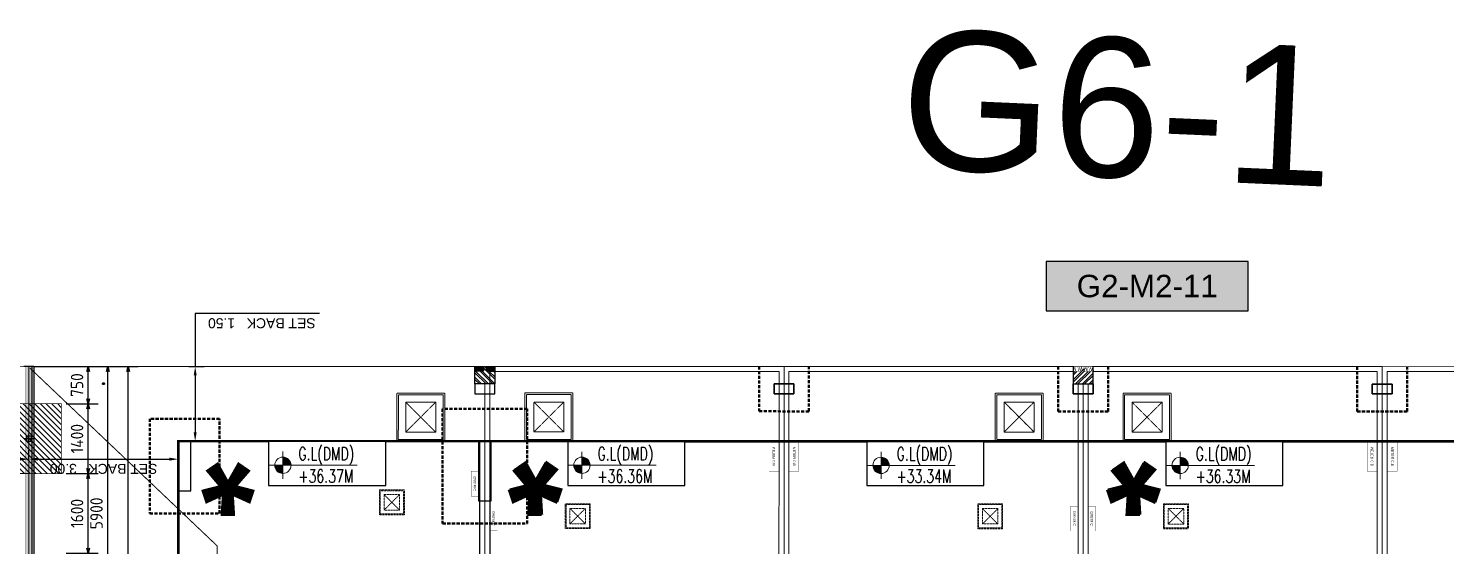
# Model space of a CAD drawing. Header units: centimetres. Extents: x -6122352 to 6876996, y -1694241 to 2592194.
# Drawn here: x 218930 to 247362, y -21785 to -11404 of the extents above; entities that cross this region are included whole.
import ezdxf
from ezdxf.enums import TextEntityAlignment as Align
from ezdxf.xclip import XClip

# ---------------------------------------------------------------- set-up
doc = ezdxf.new("R2010")
doc.units = ezdxf.units.CM
doc.header["$MEASUREMENT"] = 0
doc.header["$XCLIPFRAME"] = 2
doc.header["$PDMODE"] = 66
doc.header["$PDSIZE"] = 100
for name, pattern in [('23585-XR-AR-END-SETTING OUT PLAN$0$HIDDEN', [0.375, 0.25, -0.125]), ('CENTER', [2, 1.25, -0.25, 0.25, -0.25]), ('DASHED2', [0.375, 0.25, -0.125]), ('XR-AR-END-SETTING OUT PLAN$0$23261-XR-AR-SI-GF$0$HIDDEN', [0.375, 0.25, -0.125])]:
    doc.linetypes.add(name, pattern=pattern)
doc.layers.get('Defpoints').update_dxf_attribs({"color": 255, "linetype": 'CENTER'})
for name, color, linetype in [('00-MI-DIM', 7, 'Continuous'), ('23585-XR-AR-BOUNDARY WALLS AND SETBACKS$0$setback', 7, 'XR-AR-END-SETTING OUT PLAN$0$23261-XR-AR-SI-GF$0$HIDDEN'), ('23585-XR-AR-END-ANNO-GF$0$XR-END-GROUND FLOOR PLAN$0$XR-MIDDLE-GROUND FLOOR PLAN$0$-LPG-CABINET', 6, 'Continuous'), ('23585-XR-AR-MID-ANNO-GF$0$945-4P-1-101-GROUND FLOOR PLAN$0$XR-MIDDLE-GROUND FLOOR PLAN$0$XR-MIDDLE-GROUND FLOOR PLAN$0$-LPG-CABINET', 6, 'Continuous'), ('@MI-FOOTINGS', 7, 'Continuous'), ('@MI-MEP', 7, 'Continuous'), ('@MI-REF LAYER', 7, 'Continuous'), ('@MI-TYPE-02', 6, 'Continuous'), ('B_TH_4', 7, 'Continuous'), ('PANEL-TAGS', 7, 'Continuous'), ('S-DIMENSION', 251, 'Continuous'), ('XR-AR-MID-SETTING OUT FOR MASTER$0$23585-XR-AR-MID-GROUND FLOOR$0$GS-HATCH-FLOOR TILE', 251, 'Continuous'), ('XREF1$0$S-LEVELS', 2, 'Continuous'), ('XREF1$0$TYPICAL NEW PROFILE', 3, 'Continuous')]:
    doc.layers.add(name, color=color, linetype=linetype)
for name, color, linetype, lineweight, true_color in [('08-Compound Wall-2', 6, 'Continuous', 25, 0xff00ff), ('08-Compound Wall-4', 7, 'Continuous', 25, 0xff4405), ('23585-XR-AR-DAMAC PLOT LIMITS$0$1-End units', 7, 'Continuous', 5, 0xf8991e)]:
    doc.layers.add(name, color=color, linetype=linetype, lineweight=lineweight, true_color=true_color)
for name, color, linetype, lineweight in [('23585-XR-AR-102-6P-GF$0$A-FLOR-XREF', 7, 'Continuous', 9), ('23585-XR-AR-DAMAC PLOT LIMITS$0$1-Mid units', 41, 'Continuous', 5), ('23585-XR-AR-END-ANNO-GF$0$XR-END-GROUND FLOOR PLAN$0$XR-MIDDLE-GROUND FLOOR PLAN$0$S-ANNO-TXT', 3, 'Continuous', 25), ('23585-XR-AR-END-SETTING OUT PLAN$0$A-FLOR-UNDR', 8, '23585-XR-AR-END-SETTING OUT PLAN$0$HIDDEN', 5), ('23585-XR-AR-MID-ANNO-GF$0$945-4P-1-101-GROUND FLOOR PLAN$0$XR-MIDDLE-GROUND FLOOR PLAN$0$XR-MIDDLE-GROUND FLOOR PLAN$0$-DR-RW', 6, 'Continuous', 5), ('23585-XR-AR-MID-ANNO-GF$0$945-4P-1-101-GROUND FLOOR PLAN$0$XR-MIDDLE-GROUND FLOOR PLAN$0$XR-MIDDLE-GROUND FLOOR PLAN$0$S-ANNO-TXT', 3, 'Continuous', 25), ('23585-XR-AR-WATER METER$0$A-WALL', 7, 'Continuous', 30), ('23585-XR-AR-WATER METER$0$A-WALL-PATT', 8, 'Continuous', 5), ('23585-XR-AR-WATER METER$0$XR-END-GROUND FLOOR PLAN$0$XR-END-GROUND FLOOR PLAN$0$A-FLOR-PATT_EXT', 8, 'Continuous', 5), ('23585-XR-AR-WATER METER$0$XR-END-GROUND FLOOR PLAN$0$XR-MIDDLE TYPE 2-GROUND FLOOR PLAN$0$XR-MIDDLE-GROUND FLOOR PLAN$0$-DR-RW', 6, 'Continuous', 5), ('23585-XR-AR-WATER METER$0$XR-END-GROUND FLOOR PLAN$0$XR-MIDDLE TYPE 2-GROUND FLOOR PLAN$0$XR-MIDDLE-GROUND FLOOR PLAN$0$S-ANNO-TXT', 3, 'Continuous', 25), ('@ Foundations', 4, 'DASHED2', 50), ('A-ANNO-TEXT', 3, 'Continuous', 25), ('A-FLOR-XREF', 7, 'Continuous', 9), ('A-WALL', 7, 'Continuous', 30), ('A-WALL-PATT', 8, 'Continuous', 5), ('XR-AR-END-SETTING OUT PLAN$0$23585-XR-AR-END-GROUND FLOOR$0$S-COLS', 51, 'Continuous', 40), ('XR-AR-END-SETTING OUT PLAN$0$23585-XR-AR-END-GROUND FLOOR$0$S-COLS-PATT', 8, 'Continuous', 5), ('XR-AR-MID-SETTING OUT FOR MASTER$0$23585-XR-AR-MID-GROUND FLOOR$0$A-FLOR-PATT', 8, 'Continuous', 5), ('XR-AR-MID-SETTING OUT FOR MASTER$0$23585-XR-AR-MID-GROUND FLOOR$0$S-COLS', 51, 'Continuous', 40), ('XR-END-GROUND FLOOR PLAN$0$XR-END-GROUND FLOOR PLAN$0$A-FLOR-PATT_EXT', 8, 'Continuous', 5), ('XR-END-GROUND FLOOR PLAN$0$XR-MIDDLE TYPE 2-GROUND FLOOR PLAN$0$XR-MIDDLE-GROUND FLOOR PLAN$0$-DR-RW', 6, 'Continuous', 5), ('XR-END-GROUND FLOOR PLAN$0$XR-MIDDLE TYPE 2-GROUND FLOOR PLAN$0$XR-MIDDLE-GROUND FLOOR PLAN$0$S-ANNO-TXT', 3, 'Continuous', 25), ('XREF1$0$36-TAGLVL', 23, 'Continuous', 9)]:
    doc.layers.add(name, color=color, linetype=linetype, lineweight=lineweight)
doc.styles.add('23585-XR-AR-END-ANNO-GF$0$SDC-TEXT', font='arial.ttf')
doc.styles.add('23585-XR-AR-MALDIVE-1$0$Arial', font='arialbd.ttf')
doc.styles.add('23585-XR-AR-MALDIVE-2$0$Arial', font='arialbd.ttf')
doc.styles.add('23585-XR-AR-MID-ANNO-GF$0$SDC-TEXT', font='arial.ttf')
doc.styles.add('23585-XR-AR-WATER METER$0$XR-END-GROUND FLOOR PLAN$0$XR-MIDDLE TYPE 2-GROUND FLOOR PLAN$0$XR-MIDDLE-GROUND FLOOR PLAN$0$Arial_1', font='arial.ttf', dxfattribs={"height": 0.002951})
doc.styles.add('Arial', font='arialbd.ttf')
doc.styles.add('PANELTAG_STYLE', font='arial.ttf')
doc.styles.add('Schueco-BEMSTIL', font='isocpeur.ttf', dxfattribs={"width": 0.9})
doc.styles.get("Standard").update_dxf_attribs({"font": 'arial.ttf'})
doc.styles.add('XR-END-GROUND FLOOR PLAN$0$XR-MIDDLE TYPE 2-GROUND FLOOR PLAN$0$XR-MIDDLE-GROUND FLOOR PLAN$0$Arial_1', font='arial.ttf', dxfattribs={"height": 0.002951})
doc.styles.add('XREF1$0$DLT_TEXT', font='romans.shx', dxfattribs={"width": 0.7})
doc.dimstyles.new('MI- JWC-TXT-2.5 MM', dxfattribs={"dimscale": 1.5, "dimtxt": 2.5, "dimasz": 1, "dimexe": 2, "dimexo": 1, "dimgap": 1, "dimtad": 1, "dimdec": 0, "dimdsep": 46, "dimtxsty": 'Schueco-BEMSTIL', "dimblk": 'OPEN30', "dimcen": 0, "dimdle": 2, "dimclrd": 140, "dimclre": 8, "dimclrt": 40, "dimadec": 0, "dimazin": 2, "dimtfac": 1, "dimtdec": 0, "dimtix": 1, "dimtmove": 2, "dimatfit": 3, "dimldrblk": 'OPEN', "dimfxl": 2, "dimlwd": -1, "dimlwe": -1, "dimarcsym": 0})
doc.dimstyles.get("Standard").update_dxf_attribs({"dimtxt": 5, "dimasz": 0.5, "dimexe": 0.18, "dimexo": 0.0625, "dimgap": 0.09, "dimtad": 0, "dimtih": 1, "dimtoh": 1, "dimdec": 0, "dimzin": 0, "dimdsep": 46, "dimtxsty": 'Standard', "dimcen": 0.09, "dimadec": 0, "dimazin": 0, "dimtfac": 1, "dimtdec": 0, "dimtofl": 0, "dimtmove": 0, "dimatfit": 3, "dimfxl": 1, "dimtolj": 1, "dimtzin": 0, "dimarcsym": 0})
pattern_1 = [(45, (-9150, -4e-08), (-67.3519, 67.3519), []), (45, (-9105.1, -4e-08), (-67.3519, 67.3519), [])]

# ---------------------------------------------------------------- blocks, each defined once
blk = doc.blocks.new('23585-XR-AR-BOUNDARY WALLS AND SETBACKS')
at = {"layer": '08-Compound Wall-2'}
for points in [[(496553.061, 2769046.09), (496570.682, 2769029.944), (496576.796, 2769036.616), (496580.85, 2769041.04), (496584.903, 2769045.463), (496588.957, 2769049.887), (496593.01, 2769054.311), (496599.055, 2769060.908), (496581.434, 2769077.055)], [(496553.061, 2769046.09), (496552.993, 2769046.016), (496552.926, 2769045.942)]]:
    blk.add_lwpolyline(points, dxfattribs=at)
at = {"layer": '23585-XR-AR-BOUNDARY WALLS AND SETBACKS$0$setback', "ltscale": 40, "const_width": 0.05}
blk.add_lwpolyline([(496580.647, 2769073.976), (496576.494, 2769069.444), (496572.441, 2769065.02), (496568.388, 2769060.596), (496564.334, 2769056.173), (496560.281, 2769051.749), (496556.126, 2769047.215), (496570.503, 2769034.041), (496574.658, 2769038.575), (496578.711, 2769042.999), (496582.765, 2769047.423), (496586.818, 2769051.847), (496590.872, 2769056.27), (496595.025, 2769060.803), (496580.647, 2769073.976)], dxfattribs=at)
blk = doc.blocks.new('A$C9d9485f6')
at = {"layer": 'A-ANNO-TEXT', "rotation": 312.4881850805905}
blk.add_blockref('23585-XR-AR-BOUNDARY WALLS AND SETBACKS', (-2377088.535, -1504219.252), dxfattribs=at)
blk = doc.blocks.new('23585-XR-AR-DAMAC PLOT LIMITS')
at = {"layer": '23585-XR-AR-DAMAC PLOT LIMITS$0$1-End units', "color": 251, "true_color": 0x636466}
for points in [[(496570.689, 2769029.802), (496552.993, 2769046.016), (496559.175, 2769052.762), (496576.87, 2769036.549)], [(496564.507, 2769023.056), (496546.812, 2769039.27), (496552.993, 2769046.016), (496570.689, 2769029.802)]]:
    blk.add_lwpolyline(points, close=True, dxfattribs=at)
at = {"layer": '23585-XR-AR-DAMAC PLOT LIMITS$0$1-Mid units', "color": 251, "true_color": 0x636466}
for points in [[(496589.03, 2769049.82), (496571.335, 2769066.033), (496575.389, 2769070.457), (496593.083, 2769054.243)], [(496584.977, 2769045.396), (496567.282, 2769061.61), (496571.335, 2769066.033), (496589.03, 2769049.82)], [(496580.923, 2769040.972), (496563.228, 2769057.186), (496567.282, 2769061.61), (496584.977, 2769045.396)], [(496576.87, 2769036.549), (496559.175, 2769052.762), (496563.228, 2769057.186), (496580.923, 2769040.972)]]:
    blk.add_lwpolyline(points, close=True, dxfattribs=at)
blk = doc.blocks.new('A$Cf093b529')
at = {"layer": 'A-ANNO-TEXT'}
blk.add_blockref('23585-XR-AR-DAMAC PLOT LIMITS', (-495391.99, -2768603.442), dxfattribs=at)
blk = doc.blocks.new('XR-AR-END-SETTING OUT PLAN$0$23585-XR-AR-END-GROUND FLOOR$0$A$C75a8815d')
at = {"layer": 'XR-AR-END-SETTING OUT PLAN$0$23585-XR-AR-END-GROUND FLOOR$0$S-COLS', "color": 252, "lineweight": 30}
for points in [[(6025, -4000), (6025, -2800), (6275, -2800), (6275, -4000)], [(0, -4000), (0, -3000), (250, -3000), (250, -4000)], [(5950, -4950), (6350, -4950), (6350, -5150), (5950, -5150)]]:
    blk.add_lwpolyline(points, close=True, dxfattribs=at)
blk = doc.blocks.new('23585-XR-AR-END-SETTING OUT PLAN$0$MH-800')
at = {"ltscale": 5}
for p, q in [((-294, -651), (306, -51)), ((-294, -51), (306, -651))]:
    blk.add_line(p, q, dxfattribs=at)
for points in [[(-477, 132), (-477, -833), (488, -833), (488, 132)], [(-444, 99), (-444, -801), (456, -801), (456, 99)], [(-294, -51), (-294, -651), (306, -651), (306, -51)]]:
    blk.add_lwpolyline(points, close=True, dxfattribs=at)
blk = doc.blocks.new('A$Cb2291f53')
blk.add_wipeout([(-200, 0), (200, 0), (200, 350), (-200, 350)])
at = {"layer": 'A-WALL-PATT'}
h = blk.add_hatch(dxfattribs=at)
h.set_pattern_fill('ANSI32', color=252, scale=10)
h.set_pattern_definition(pattern_1)
h.paths.add_polyline_path([(-200, 350), (-200, 100), (-25, 100), (-25, 0), (25, 0), (25, 100), (200, 100), (200, 350)])
at = {"layer": 'A-WALL'}
blk.add_lwpolyline([(-200, 0), (200, 0), (200, 350), (-200, 350)], close=True, dxfattribs=at)
at = {"layer": 'XR-END-GROUND FLOOR PLAN$0$XR-END-GROUND FLOOR PLAN$0$A-FLOR-PATT_EXT'}
blk.add_line((100, 0), (-100, 0), dxfattribs=at)
at = {"layer": 'XR-END-GROUND FLOOR PLAN$0$XR-MIDDLE TYPE 2-GROUND FLOOR PLAN$0$XR-MIDDLE-GROUND FLOOR PLAN$0$-DR-RW', "ltscale": 100, "const_width": 5}
for points in [[(-200, 0), (-200, 100), (-25, 100), (-25, 0)], [(25, 0), (25, 100), (200, 100), (200, 0)]]:
    blk.add_lwpolyline(points, close=True, dxfattribs=at)
at = {"layer": 'XR-END-GROUND FLOOR PLAN$0$XR-MIDDLE TYPE 2-GROUND FLOOR PLAN$0$XR-MIDDLE-GROUND FLOOR PLAN$0$S-ANNO-TXT', "style": 'XR-END-GROUND FLOOR PLAN$0$XR-MIDDLE TYPE 2-GROUND FLOOR PLAN$0$XR-MIDDLE-GROUND FLOOR PLAN$0$Arial_1', "width": 0.8}
for p in [(-112, 52), (113, 52)]:
    blk.add_text('W.M', height=75, dxfattribs=at).set_placement(p, align=Align.MIDDLE)
blk = doc.blocks.new('XR-AR-END-SETTING OUT PLAN')
at = {"layer": '08-Compound Wall-4', "ltscale": 100}
blk.add_lwpolyline([(9050, 5500), (9050, 1500), (9250, 1500), (9250, 5500)], dxfattribs=at)
at = {"layer": '23585-XR-AR-END-ANNO-GF$0$XR-END-GROUND FLOOR PLAN$0$XR-MIDDLE-GROUND FLOOR PLAN$0$-LPG-CABINET', "ltscale": 100, "const_width": 5}
blk.add_lwpolyline([(9025, 2603), (9025, 2103), (8875, 2103), (8875, 2603)], close=True, dxfattribs=at)
at = {"layer": '23585-XR-AR-END-SETTING OUT PLAN$0$A-FLOR-UNDR', "color": 8, "ltscale": 100, "xscale": -0.5182770836547854, "yscale": 0.5182770836547854, "zscale": 0.5182770836547854, "rotation": 270.0000009865863}
blk.add_blockref('23585-XR-AR-END-SETTING OUT PLAN$0$MH-800', (7467, 2725, 0), dxfattribs=at)
at = {"layer": '23585-XR-AR-END-SETTING OUT PLAN$0$A-FLOR-UNDR', "color": 8, "ltscale": 100, "xscale": -1, "rotation": 270.0000009865863}
blk.add_blockref('23585-XR-AR-END-SETTING OUT PLAN$0$MH-800', (8215, 1012), dxfattribs=at)
at = {"layer": 'XR-AR-END-SETTING OUT PLAN$0$23585-XR-AR-END-GROUND FLOOR$0$S-COLS-PATT', "color": 8}
blk.add_blockref('XR-AR-END-SETTING OUT PLAN$0$23585-XR-AR-END-GROUND FLOOR$0$A$C75a8815d', (3000, 5500), dxfattribs=at)
at = {"layer": '23585-XR-AR-END-ANNO-GF$0$XR-END-GROUND FLOOR PLAN$0$XR-MIDDLE-GROUND FLOOR PLAN$0$S-ANNO-TXT', "style": '23585-XR-AR-END-ANNO-GF$0$SDC-TEXT'}
blk.add_text('GAS.M.C', height=50, rotation=90, dxfattribs=at).set_placement((8947, 2353), align=Align.MIDDLE)
at = {"layer": 'A-FLOR-XREF'}
blk.add_blockref('A$Cb2291f53', (9150, 0), dxfattribs=at)
blk = doc.blocks.new('END UNIT')
at = {"xscale": 0.001, "yscale": 0.001, "zscale": 0.001}
blk.add_blockref('XR-AR-END-SETTING OUT PLAN', (-9.15, 0), dxfattribs=at)
blk = doc.blocks.new('XR-AR-MID-SETTING OUT FOR MASTER$0$23585-XR-AR-MID-GROUND FLOOR$0$945-4P-1-101-GROUND FLOOR PLAN$0$XR-MIDDLE-CAR PARK HATCH')
at = {"layer": 'XR-AR-MID-SETTING OUT FOR MASTER$0$23585-XR-AR-MID-GROUND FLOOR$0$A-FLOR-PATT'}
blk.add_lwpolyline([(9250, 100), (9250, 5500), (15050, 5503), (15050, 100)], close=True, dxfattribs=at)
blk = doc.blocks.new('XR-AR-MID-SETTING OUT FOR MASTER$0$23585-XR-AR-MID-GROUND FLOOR$0$A$C08698786')
at = {"layer": 'XR-AR-MID-SETTING OUT FOR MASTER$0$23585-XR-AR-MID-GROUND FLOOR$0$S-COLS', "color": 252, "lineweight": 30}
for points in [[(5900, 19473), (5900, 18773), (6100, 18773), (6100, 19473)], [(-100, 18728), (-100, 17728), (100, 17728), (100, 18728)], [(-100, 16145), (-100, 14945), (100, 14945), (100, 16145)], [(5900, 15688), (5900, 14688), (6100, 14688), (6100, 15688)], [(5900, 11147), (5900, 9747), (6100, 9747), (6100, 11147)], [(-100, 9157), (-100, 7757), (100, 7757), (100, 9157)], [(-100, 6700), (-100, 5500), (100, 5500), (100, 6700)], [(5900, 6500), (5900, 5500), (6100, 5500), (6100, 6500)], [(-200, 550), (200, 550), (200, 350), (-200, 350)], [(5800, 550), (6200, 550), (6200, 350), (5800, 350)]]:
    blk.add_lwpolyline(points, close=True, dxfattribs=at)
blk = doc.blocks.new('XR-AR-MID-SETTING OUT FOR MASTER')
at = {"layer": '23585-XR-AR-MID-ANNO-GF$0$945-4P-1-101-GROUND FLOOR PLAN$0$XR-MIDDLE-GROUND FLOOR PLAN$0$XR-MIDDLE-GROUND FLOOR PLAN$0$-DR-RW', "ltscale": 100, "const_width": 5}
blk.add_lwpolyline([(5900, 1500), (5700, 1500), (5700, 2100), (5900, 2100)], close=True, dxfattribs=at)
at = {"layer": '23585-XR-AR-MID-ANNO-GF$0$945-4P-1-101-GROUND FLOOR PLAN$0$XR-MIDDLE-GROUND FLOOR PLAN$0$XR-MIDDLE-GROUND FLOOR PLAN$0$-LPG-CABINET', "ltscale": 100, "const_width": 5}
blk.add_lwpolyline([(250, 3300), (250, 2800), (100, 2800), (100, 3300)], close=True, dxfattribs=at)
at = {"layer": '08-Compound Wall-4', "ltscale": 100}
blk.add_blockref('XR-AR-MID-SETTING OUT FOR MASTER$0$23585-XR-AR-MID-GROUND FLOOR$0$945-4P-1-101-GROUND FLOOR PLAN$0$XR-MIDDLE-CAR PARK HATCH', (-9150, 0), dxfattribs=at)
at = {"layer": '23585-XR-AR-END-SETTING OUT PLAN$0$A-FLOR-UNDR', "color": 8, "ltscale": 100, "xscale": -0.5182770836547854, "yscale": 0.5182770836547854, "zscale": 0.5182770836547854, "rotation": 270.0000009865863}
blk.add_blockref('23585-XR-AR-END-SETTING OUT PLAN$0$MH-800', (2045, 3001, 0), dxfattribs=at)
at = {"layer": '23585-XR-AR-END-SETTING OUT PLAN$0$A-FLOR-UNDR', "color": 8, "ltscale": 100, "xscale": -1, "rotation": 270.0000009865863}
blk.add_blockref('23585-XR-AR-END-SETTING OUT PLAN$0$MH-800', (1634, 1009), dxfattribs=at)
at = {"layer": 'XR-AR-MID-SETTING OUT FOR MASTER$0$23585-XR-AR-MID-GROUND FLOOR$0$GS-HATCH-FLOOR TILE', "color": 8}
blk.add_blockref('XR-AR-MID-SETTING OUT FOR MASTER$0$23585-XR-AR-MID-GROUND FLOOR$0$A$C08698786', (0, 0), dxfattribs=at)
at = {"layer": '23585-XR-AR-MID-ANNO-GF$0$945-4P-1-101-GROUND FLOOR PLAN$0$XR-MIDDLE-GROUND FLOOR PLAN$0$XR-MIDDLE-GROUND FLOOR PLAN$0$S-ANNO-TXT', "color": 3, "style": '23585-XR-AR-MID-ANNO-GF$0$SDC-TEXT'}
for s, p in [('GAS.M.C', (172, 3050)), ('METER C.B', (5796, 1803))]:
    blk.add_text(s, height=50, rotation=90, dxfattribs=at).set_placement(p, align=Align.MIDDLE)
blk = doc.blocks.new('MID UNIT')
at = {"xscale": 0.001, "yscale": 0.001, "zscale": 0.001}
blk.add_blockref('XR-AR-MID-SETTING OUT FOR MASTER', (0, 0), dxfattribs=at)
blk = doc.blocks.new('TH_4')
at = {"xscale": -1}
blk.add_blockref('END UNIT', (495826.305, 2769130.514), dxfattribs=at)
blk.add_blockref('MID UNIT', (495802.305, 2769130.514))
for p in [(495814.305, 2769130.514), (495826.305, 2769130.514)]:
    blk.add_blockref('MID UNIT', p, dxfattribs=at)
at = {"insert": (495831.455, 2769133.514), "char_height": 2, "attachment_point": 2, "style": 'Arial'}
blk.add_mtext('\\pxqc;*', dxfattribs=at)
blk.add_blockref('MID UNIT', (495814.305, 2769130.514))
at = {"char_height": 2, "attachment_point": 2, "style": 'Arial'}
for insert in [(495813.305, 2769133.514), (495825.305, 2769133.514)]:
    blk.add_mtext('\\pxqc;*', dxfattribs=dict(at, insert=insert))
blk = doc.blocks.new('A$C780da55d')
at = {"layer": 'S-DIMENSION'}
blk.add_circle((39.302, -0.002), 0.0182, dxfattribs=at)
at = {"char_height": 2, "attachment_point": 2, "style": '23585-XR-AR-MALDIVE-1$0$Arial'}
for insert in [(18.622, 2.622), (30.622, 2.622)]:
    blk.add_mtext('\\pxqc;*', dxfattribs=dict(at, insert=insert))
at = {"layer": 'B_TH_4', "xscale": 1.000039159572381, "yscale": 1.000039159572381, "zscale": 1.000039159572381}
blk.add_blockref('TH_4', (-495814.07, -2769239.302), dxfattribs=at)
blk = doc.blocks.new('23585-XR-AR-WATER METER')
blk.add_wipeout([(-200, 0), (200, 0), (200, 350), (-200, 350)])
at = {"layer": '23585-XR-AR-WATER METER$0$A-WALL-PATT'}
h = blk.add_hatch(dxfattribs=at)
h.set_pattern_fill('ANSI32', color=252, scale=10)
h.set_pattern_definition(pattern_1)
h.paths.add_polyline_path([(-200, 350), (-200, 100), (-25, 100), (-25, 0), (25, 0), (25, 100), (200, 100), (200, 350)])
at = {"layer": '23585-XR-AR-WATER METER$0$A-WALL'}
blk.add_lwpolyline([(-200, 0), (200, 0), (200, 350), (-200, 350)], close=True, dxfattribs=at)
at = {"layer": '23585-XR-AR-WATER METER$0$XR-END-GROUND FLOOR PLAN$0$XR-END-GROUND FLOOR PLAN$0$A-FLOR-PATT_EXT'}
blk.add_line((100, 0), (-100, 0), dxfattribs=at)
at = {"layer": '23585-XR-AR-WATER METER$0$XR-END-GROUND FLOOR PLAN$0$XR-MIDDLE TYPE 2-GROUND FLOOR PLAN$0$XR-MIDDLE-GROUND FLOOR PLAN$0$-DR-RW', "ltscale": 100, "const_width": 5}
for points in [[(-200, 0), (-200, 100), (-25, 100), (-25, 0)], [(25, 0), (25, 100), (200, 100), (200, 0)]]:
    blk.add_lwpolyline(points, close=True, dxfattribs=at)
at = {"layer": '23585-XR-AR-WATER METER$0$XR-END-GROUND FLOOR PLAN$0$XR-MIDDLE TYPE 2-GROUND FLOOR PLAN$0$XR-MIDDLE-GROUND FLOOR PLAN$0$S-ANNO-TXT', "style": '23585-XR-AR-WATER METER$0$XR-END-GROUND FLOOR PLAN$0$XR-MIDDLE TYPE 2-GROUND FLOOR PLAN$0$XR-MIDDLE-GROUND FLOOR PLAN$0$Arial_1', "width": 0.8}
for p in [(-112, 52), (113, 52)]:
    blk.add_text('W.M', height=75, dxfattribs=at).set_placement(p, align=Align.MIDDLE)
blk = doc.blocks.new('23585-XR-AR-MALDIVE-2$0$TH_4')
blk.add_blockref('A$C780da55d', (495794.655, 2769130.864))
at = {"layer": '@ Foundations', "linetype": 'DASHED2', "ltscale": 0.25}
for points in [[(495825.455, 2769131.365), (495827.155, 2769131.365), (495827.155, 2769133.665), (495825.455, 2769133.665)], [(495831.63, 2769131.565), (495833.03, 2769131.565), (495833.03, 2769133.465), (495831.63, 2769133.465)]]:
    blk.add_lwpolyline(points, close=True, dxfattribs=at)
at = {"layer": '@ Foundations', "linetype": 'DASHED2', "ltscale": 0.25, "elevation": 0}
for points in [[(495808.806, 2769131.414), (495807.805, 2769131.414), (495807.805, 2769130.514), (495808.806, 2769130.514)], [(495820.806, 2769131.414), (495819.805, 2769131.414), (495819.805, 2769130.514), (495820.806, 2769130.514)]]:
    blk.add_lwpolyline(points, close=True, dxfattribs=at)
at = {"layer": '23585-XR-AR-102-6P-GF$0$A-FLOR-XREF', "xscale": 0.001, "yscale": 0.001, "zscale": 0.001}
blk.add_blockref('23585-XR-AR-WATER METER', (495814.306, 2769130.514), dxfattribs=at)
at = {"layer": '@ Foundations', "linetype": 'DASHED2', "ltscale": 0.25, "elevation": 0}
blk.add_lwpolyline([(495814.806, 2769131.414), (495813.805, 2769131.414), (495813.805, 2769130.514), (495814.806, 2769130.514)], close=True, dxfattribs=at)
blk = doc.blocks.new('A$Ce1b57c37')
at = {"color": 1, "true_color": 0xeb0000, "const_width": 0.01}
blk.add_lwpolyline([(33.148, 0), (27.148, 0), (21.148, 0), (15.148, 0), (9.148, 0), (0.001, 0), (0, 24), (9.148, 24), (15.148, 24), (21.148, 24), (27.148, 24), (33.148, 24), (42.298, 24), (42.298, 0)], close=True, dxfattribs=at)
blk = doc.blocks.new('A$C13dde150')
at = {"color": 1, "true_color": 0xeb0000, "const_width": 0.01}
blk.add_lwpolyline([(33.15, 0), (27.15, 0), (21.15, 0), (15.15, 0), (9.15, 0), (0, 0), (0, 24), (9.15, 24), (15.15, 24), (21.15, 24), (27.15, 24), (33.15, 24), (42.3, 24), (42.3, 0)], close=True, dxfattribs=at)
blk = doc.blocks.new('XREF1$0$LVL  ATTR')
at = {"color": 7}
blk.add_wipeout([(-0.337, 0.384), (1.897, 0.384), (1.897, -0.45), (-0.337, -0.45)], dxfattribs=at)
at = {"layer": 'XREF1$0$36-TAGLVL', "extrusion": (-4.88814e-07, 1.40652e-17, 1)}
h = blk.add_hatch(color=252, dxfattribs=at)
h.paths.add_polyline_path([(-0.065, 0.156, 0.414214), (-0.222, 0), (-0.065, 0)])
h.paths.add_polyline_path([(0.091, 0), (-0.065, 0), (-0.065, -0.156, 0.414214)])
for p, q in [((-0.065, -0.26), (-0.065, 0.26)), ((1.351, 0, 0), (-0.325, 0, 0))]:
    blk.add_line(p, q, dxfattribs=at)
blk.add_circle((-0.065, 0, 0), 0.156, dxfattribs=at)
at = {"layer": 'XREF1$0$S-LEVELS', "color": 1}
blk.add_lwpolyline([(-0.337, 0.384), (1.897, 0.384), (1.897, -0.45), (-0.337, -0.45)], close=True, dxfattribs=at)
at = {"layer": 'XREF1$0$TYPICAL NEW PROFILE', "color": 3, "style": 'XREF1$0$DLT_TEXT', "width": 0.7}
for tag, p in [('+0.00M', (0.241, 0.067, 0)), ('S.S.L', (0.241, -0.345, 0))]:
    blk.add_attdef(tag, p, '', height=0.25, dxfattribs=at)
blk = doc.blocks.new('*D669')
at = {"color": 0, "lineweight": -2, "transparency": 16777216}
for p, q in [((494356.379, 2767860.588), (494356.81, 2767860.588)), ((494356.63, 2767859.264), (494356.63, 2767860.408)), ((494356.755, 2767859.084), (494356.45, 2767859.084)), ((494356.63, 2767858.023), (494356.63, 2767859.084)), ((494354.137, 2767858.023), (494356.63, 2767858.023))]:
    blk.add_line(p, q, dxfattribs=at)
at = {"color": 0, "transparency": 16777216}
for points in [[(494356.6, 2767860.408), (494356.66, 2767860.408), (494356.63, 2767860.588)], [(494356.6, 2767859.264), (494356.66, 2767859.264), (494356.63, 2767859.084)]]:
    blk.add_solid(points, dxfattribs=at)
at = {"layer": 'Defpoints', "color": 0, "transparency": 16777216}
for p in [(494356.316, 2767860.588), (494356.63, 2767860.588), (494356.817, 2767859.084)]:
    blk.add_point(p, dxfattribs=at)
at = {"color": 0, "transparency": 16777216, "insert": (494355.294, 2767858.216), "char_height": 0.2, "attachment_point": 5}
blk.add_mtext('\\A1;SET BACK   1.50', dxfattribs=at)
blk = doc.blocks.new('*D671')
at = {"color": 0, "lineweight": -2, "transparency": 16777216}
for p, q in [((494356.968, 2767860.795), (494356.968, 2767861.126)), ((494359.788, 2767860.946), (494357.148, 2767860.946)), ((494359.968, 2767860.97), (494359.968, 2767860.766))]:
    blk.add_line(p, q, dxfattribs=at)
at = {"color": 0, "transparency": 16777216}
for points in [[(494357.148, 2767860.976), (494357.148, 2767860.916), (494356.968, 2767860.946)], [(494359.788, 2767860.976), (494359.788, 2767860.916), (494359.968, 2767860.946)]]:
    blk.add_solid(points, dxfattribs=at)
at = {"layer": 'Defpoints', "color": 0, "transparency": 16777216}
for p in [(494356.968, 2767860.946), (494359.968, 2767861.032), (494356.968, 2767860.733)]:
    blk.add_point(p, dxfattribs=at)
at = {"color": 0, "transparency": 16777216, "insert": (494358.468, 2767861.139), "char_height": 0.2, "attachment_point": 5}
blk.add_mtext('\\A1;SET BACK   3.00', dxfattribs=at)
blk = doc.blocks.new('*D679')
at = {"color": 0, "lineweight": -2, "transparency": 16777216}
for p, q in [((494317.67, 2767860.97), (494317.67, 2767860.766)), ((494320.489, 2767860.946), (494317.85, 2767860.946)), ((494320.669, 2767860.65), (494320.669, 2767861.126))]:
    blk.add_line(p, q, dxfattribs=at)
at = {"color": 0, "transparency": 16777216}
for points in [[(494317.85, 2767860.976), (494317.85, 2767860.916), (494317.67, 2767860.946)], [(494320.489, 2767860.976), (494320.489, 2767860.916), (494320.669, 2767860.946)]]:
    blk.add_solid(points, dxfattribs=at)
at = {"layer": 'Defpoints', "color": 0, "transparency": 16777216}
for p in [(494317.67, 2767861.033), (494317.67, 2767860.946), (494320.669, 2767860.588)]:
    blk.add_point(p, dxfattribs=at)
at = {"color": 0, "transparency": 16777216, "insert": (494319.169, 2767861.14), "char_height": 0.2, "attachment_point": 5}
blk.add_mtext('\\A1;SET BACK   3.00', dxfattribs=at)
blk = doc.blocks.new('PANELTAG')
at = {"layer": 'PANEL-TAGS', "color": 1}
blk.add_lwpolyline([(-13.5, -3.3), (13.5, -3.3), (13.5, 3.3), (-13.5, 3.3)], close=True, dxfattribs=at)
at = {"layer": 'PANEL-TAGS', "color": 40, "true_color": 0xffd700}
blk.add_solid([(-13.5, -3.3), (13.5, -3.3), (-13.5, 3.3), (13.5, 3.3)], dxfattribs=at)
at = {"layer": 'PANEL-TAGS', "color": 5, "style": 'PANELTAG_STYLE'}
blk.add_attdef('TAGNO', text='', height=3, dxfattribs=at).set_placement((0, 0), align=Align.CENTER)
blk = doc.blocks.new('_Open30')
at = {"color": 0, "linetype": 'ByBlock', "lineweight": -2}
for p, q in [((-1, 0.27), (0, 0)), ((0, 0), (-1, -0.27)), ((0, 0), (-1, 0))]:
    blk.add_line(p, q, dxfattribs=at)
blk = doc.blocks.new('*D971')
at = {"layer": '00-MI-DIM', "color": 8, "transparency": 16777216}
for p, q in [((436955, -149270), (438579, -149270)), ((436954, -155170), (438578, -155171))]:
    blk.add_line(p, q, dxfattribs=at)
at = {"layer": '00-MI-DIM', "color": 140, "transparency": 16777216}
blk.add_line((438378, -155071), (438379, -149370), dxfattribs=at)
at = {"layer": 'Defpoints', "color": 0, "transparency": 16777216}
for p in [(436855, -149270), (438379, -149270), (436854, -155170)]:
    blk.add_point(p, dxfattribs=at)
at = {"layer": '00-MI-DIM', "color": 140, "transparency": 16777216, "xscale": 100, "yscale": 100, "zscale": 100}
for p, rotation in [((438379, -149270), 89.98973417893167), ((438378, -155171), 269.9897341789317)]:
    blk.add_blockref('_Open30', p, dxfattribs=dict(at, rotation=rotation))
at = {"layer": '00-MI-DIM', "color": 40, "transparency": 16777216, "insert": (438153, -152220), "char_height": 250, "attachment_point": 5, "rotation": 89.9897, "style": 'Schueco-BEMSTIL'}
blk.add_mtext('5900', dxfattribs=at)
blk = doc.blocks.new('_Open')
at = {"color": 0, "linetype": 'ByBlock', "lineweight": -2}
for p, q in [((-1, 0), (0, 0)), ((-1, 0), (0, 0)), ((0, 0), (-1, 0))]:
    blk.add_line(p, q, dxfattribs=at)
blk = doc.blocks.new('*D972')
at = {"layer": '00-MI-DIM', "color": 8, "transparency": 16777216}
for p, q in [((436895, -149271), (438991, -149272)), ((436887, -197272), (438982, -197272))]:
    blk.add_line(p, q, dxfattribs=at)
at = {"layer": '00-MI-DIM', "color": 140, "transparency": 16777216}
blk.add_line((438782, -197172), (438791, -149372), dxfattribs=at)
at = {"layer": 'Defpoints', "color": 0, "transparency": 16777216}
for p in [(436795, -149271), (438791, -149272), (436787, -197272)]:
    blk.add_point(p, dxfattribs=at)
at = {"layer": '00-MI-DIM', "color": 140, "transparency": 16777216, "xscale": 100, "yscale": 100, "zscale": 100}
for p, rotation in [((438791, -149272), 89.98973417893167), ((438782, -197272), 269.9897341789317)]:
    blk.add_blockref('_Open30', p, dxfattribs=dict(at, rotation=rotation))
at = {"layer": '00-MI-DIM', "color": 40, "transparency": 16777216, "insert": (438561, -173272), "char_height": 250, "attachment_point": 5, "rotation": 89.9897, "style": 'Schueco-BEMSTIL'}
blk.add_mtext('48000', dxfattribs=at)
blk = doc.blocks.new('T2-FOOTING PLAN')
at = {"layer": '@MI-FOOTINGS', "transparency": 33554679}
h = blk.add_hatch(dxfattribs=at)
h.set_pattern_fill('ANSI31', color=8, scale=650)
h.paths.add_polyline_path([(-700, 650), (700, 650), (700, -650), (-700, -650)])
at = {"layer": '@MI-FOOTINGS', "color": 160, "true_color": 0x3340f0, "const_width": 15}
blk.add_lwpolyline([(-700, 650), (700, 650), (700, -650), (-700, -650)], close=True, dxfattribs=at)
at = {"layer": '@MI-FOOTINGS', "color": 30}
blk.add_point((0, 0), dxfattribs=at)
blk = doc.blocks.new('*D984')
at = {"layer": '00-MI-DIM', "color": 8, "transparency": 16777216}
for p, q in [((437546, -151421), (438188, -151421)), ((437546, -153021), (438188, -153021))]:
    blk.add_line(p, q, dxfattribs=at)
at = {"layer": '00-MI-DIM', "color": 140, "transparency": 16777216}
blk.add_line((437988, -152921), (437988, -151521), dxfattribs=at)
at = {"layer": 'Defpoints', "color": 0, "transparency": 16777216}
for p in [(437446, -151421), (437988, -151421), (437446, -153021)]:
    blk.add_point(p, dxfattribs=at)
at = {"layer": '00-MI-DIM', "color": 140, "transparency": 16777216, "xscale": 100, "yscale": 100, "zscale": 100}
for p, rotation in [((437988, -151421), 89.98973417893167), ((437988, -153021), 269.9897341789317)]:
    blk.add_blockref('_Open30', p, dxfattribs=dict(at, rotation=rotation))
at = {"layer": '00-MI-DIM', "color": 40, "transparency": 16777216, "insert": (437763, -152221), "char_height": 250, "attachment_point": 5, "rotation": 89.9897, "style": 'Schueco-BEMSTIL'}
blk.add_mtext('1600', dxfattribs=at)
blk = doc.blocks.new('*D985')
at = {"layer": '00-MI-DIM', "color": 8, "transparency": 16777216}
for p, q in [((437547, -150021), (438188, -150021)), ((437546, -151421), (438188, -151421))]:
    blk.add_line(p, q, dxfattribs=at)
at = {"layer": '00-MI-DIM', "color": 140, "transparency": 16777216}
blk.add_line((437988, -151321), (437988, -150121), dxfattribs=at)
at = {"layer": 'Defpoints', "color": 0, "transparency": 16777216}
for p in [(437447, -150021), (437988, -150021), (437446, -151421)]:
    blk.add_point(p, dxfattribs=at)
at = {"layer": '00-MI-DIM', "color": 140, "transparency": 16777216, "xscale": 100, "yscale": 100, "zscale": 100}
for p, rotation in [((437988, -150021), 89.98973417893167), ((437988, -151421), 269.9897341789317)]:
    blk.add_blockref('_Open30', p, dxfattribs=dict(at, rotation=rotation))
at = {"layer": '00-MI-DIM', "color": 40, "transparency": 16777216, "insert": (437763, -150721), "char_height": 250, "attachment_point": 5, "rotation": 89.9897, "style": 'Schueco-BEMSTIL'}
blk.add_mtext('1400', dxfattribs=at)
blk = doc.blocks.new('*D986')
at = {"layer": '00-MI-DIM', "color": 8, "transparency": 16777216}
for p, q in [((436955, -149271), (438189, -149271)), ((437547, -150021), (438188, -150021))]:
    blk.add_line(p, q, dxfattribs=at)
at = {"layer": '00-MI-DIM', "color": 140, "transparency": 16777216}
blk.add_line((437988, -149921), (437989, -149371), dxfattribs=at)
at = {"layer": 'Defpoints', "color": 0, "transparency": 16777216}
for p in [(436855, -149271), (437989, -149271), (437447, -150021)]:
    blk.add_point(p, dxfattribs=at)
at = {"layer": '00-MI-DIM', "color": 140, "transparency": 16777216, "xscale": 100, "yscale": 100, "zscale": 100}
for p, rotation in [((437989, -149271), 89.98973417893167), ((437988, -150021), 269.9897341789317)]:
    blk.add_blockref('_Open30', p, dxfattribs=dict(at, rotation=rotation))
at = {"layer": '00-MI-DIM', "color": 40, "transparency": 16777216, "insert": (437763, -149646), "char_height": 250, "attachment_point": 5, "rotation": 89.9897, "style": 'Schueco-BEMSTIL'}
blk.add_mtext('750', dxfattribs=at)
blk = doc.blocks.new('A$C112ef4d4')
at = {"color": 1, "true_color": 0xeb0000, "const_width": 0.01}
blk.add_lwpolyline([(37.17, -20.282), (31.17, -20.282), (25.17, -20.282), (19.17, -20.282), (13.17, -20.282), (4.022, -20.282), (4.022, 3.719), (13.17, 3.718), (19.17, 3.718), (25.17, 3.718), (31.17, 3.718), (37.17, 3.718), (46.32, 3.718), (46.32, -20.282)], close=True, dxfattribs=at)
dim = blk.add_linear_dim(base=(43.32, -18.42), p1=(46.32, -18.334), p2=(43.32, -18.633), text='SET BACK   <>', dimstyle='Standard', override={"dimtxt": 0.2, "dimtad": 1, "dimtih": 0, "dimdec": 2})
dim.commit()
dim.dimension.update_dxf_attribs({"geometry": '*D671', "text_midpoint": (44.82, -18.227), "insert": (-494313.648, -2767879.366)})
dim = blk.add_linear_dim(base=(42.982, -18.778), p1=(43.17, -20.282), p2=(42.669, -18.778), angle=90, text='SET BACK   <>', dimstyle='Standard', override={"dimtxt": 0.2, "dimtad": 1, "dimtih": 0, "dimdec": 2, "dimtmove": 1})
dim.commit()
dim.dimension.update_dxf_attribs({"geometry": '*D669', "text_midpoint": (42.811, -21.343), "dimtype": 128, "insert": (-494313.648, -2767879.366)})
blk = doc.blocks.new('A$Cf127e03c')
at = {"color": 1, "true_color": 0xeb0000, "const_width": 0.01}
blk.add_lwpolyline([(33.15, 1.061), (27.15, 1.061), (21.15, 1.061), (15.15, 1.061), (9.15, 1.061), (0, 1.061), (0, 25.061), (9.15, 25.061), (15.15, 25.061), (21.15, 25.061), (27.15, 25.061), (33.15, 25.061), (42.3, 25.061), (42.3, 1.061)], close=True, dxfattribs=at)
dim = blk.add_linear_dim(base=(0, 2.923), p1=(3, 2.565), p2=(0, 3.009), text='SET BACK   <>', dimstyle='Standard', override={"dimtxt": 0.2, "dimtad": 1, "dimtih": 0, "dimdec": 2})
dim.commit()
dim.dimension.update_dxf_attribs({"geometry": '*D679', "text_midpoint": (1.5, 3.116), "insert": (-494317.669, -2767858.023)})
blk = doc.blocks.new('T2-PARTITION WALL')
at = {"layer": '@MI-TYPE-02'}
h = blk.add_hatch(color=256, dxfattribs=at)
h.dxf.hatch_style = 1
h.paths.add_polyline_path([(-71, -42098.6), (-68.9, -48000.4), (51.1, -48000.4), (49, -42098.6)])
h.paths.add_polyline_path([(-68.9, -36088.6), (-71, -42088.6), (49, -42088.6), (51.1, -36088.6)])
h.paths.add_polyline_path([(-66.8, -30078.6), (-68.9, -36078.6), (51.1, -36078.6), (53.2, -30078.6)])
h.paths.add_polyline_path([(-64.6, -24068.6), (-66.8, -30068.6), (53.2, -30068.6), (55.4, -24068.6)])
h.paths.add_polyline_path([(-64.6, -23929), (-63.5, -17929), (56.5, -17929.1), (55.4, -23929.1)])
h.paths.add_polyline_path([(-63.5, -17919), (-62.4, -11919), (57.6, -11919.1), (56.5, -17919.1)])
h.paths.add_polyline_path([(-62.4, -11909), (-61.4, -5909), (58.6, -5909.1), (57.6, -11909.1)])
h.paths.add_polyline_path([(-61.4, -5899), (-60, 0), (60, 0), (58.6, -5899.1)])
at = {"layer": '@MI-TYPE-02', "const_width": 2.5}
blk.add_lwpolyline([(-61.4, -5899), (-60, 0), (60, 0), (58.6, -5899.1)], close=True, dxfattribs=at)
at = {"layer": '@MI-FOOTINGS', "rotation": 89.98973417812736}
blk.add_blockref('T2-FOOTING PLAN', (1.2, -1449.5), dxfattribs=at)
at = {"layer": '00-MI-DIM'}
for base, p1, p2, picture, middle, set_off in [((1995.4, -0.4), (-8.9, -48000.4), (0, 0), '*D972', (1766.1, -24000.5), (-436795.4, 149271.2)), ((1193.1594, -0.2138), (651.3106, -749.6447), (59.9857, -0.0107), '*D986', (968.0922, -374.9375), (-436795.3779, 149271.1765)), ((1193, -749.7), (651.1, -2149.6), (651.3, -749.6), '*D985', (967.9, -1449.7), (-436795.4, 149271.2)), ((1192.8, -2149.7), (650.8, -3749.6), (651.1, -2149.6), '*D984', (967.6, -2949.7), (-436795.4, 149271.2))]:
    dim = blk.add_linear_dim(base=base, p1=p1, p2=p2, angle=89.98973, dimstyle='MI- JWC-TXT-2.5 MM', dxfattribs=at)
    dim.commit()
    dim.dimension.update_dxf_attribs({"geometry": picture, "text_midpoint": middle, "insert": set_off})
dim = blk.add_linear_dim(base=(1583.3, 0.7), p1=(58.6, -5899.1), p2=(60, 1), angle=89.98973, dimstyle='MI- JWC-TXT-2.5 MM', dxfattribs=at)
dim.commit()
dim.dimension.update_dxf_attribs({"geometry": '*D971', "text_midpoint": (1582.8, -2949.3), "dimtype": 128, "insert": (-436795.4, 149271.2)})

msp = doc.modelspace()

# ---------------------------------------------------------------- block references
at = {"layer": '@MI-REF LAYER', "xscale": 1000, "yscale": 1000, "zscale": 1000}
msp.add_blockref('A$C9d9485f6', (-23958.95046, 48155.57226), dxfattribs=at)
at = {"layer": '@MI-REF LAYER', "xscale": 1000, "yscale": 1000, "zscale": 1000, "rotation": 312.4882903633292}
msp.add_blockref('A$Cf093b529', (-891608.73293, 539022.72011), dxfattribs=at)
at = {"layer": 'PANEL-TAGS'}
ref = msp.add_blockref('PANELTAG', (241376.11183, -16574.81577), dxfattribs=dict(at, xscale=150, yscale=150, zscale=150))
ref.add_attrib('TAGNO', 'G2-M2-11', dxfattribs={"color": 5, "height": 450, "style": 'PANELTAG_STYLE'}).set_placement((241376.11183, -16574.81577), align=Align.MIDDLE_CENTER)

# ---------------------------------------------------------------- texts
at = {"layer": '@MI-REF LAYER', "insert": (240784.91552, -13015.22403), "char_height": 2800, "attachment_point": 5, "rotation": 357.488290363, "style": '23585-XR-AR-MALDIVE-2$0$Arial'}
msp.add_mtext('\\A1;{\\fArial|b0|i0|c0|p34;G6-1}', dxfattribs=at)

# ---------------------------------------------------------------- next in the draw order: block references
at = {"layer": '@MI-REF LAYER'}
ref = msp.add_blockref('23585-XR-AR-MALDIVE-2$0$TH_4', (496531862.65185, 2769026790.21216), dxfattribs=dict(at, xscale=1000, yscale=1000, zscale=1000, rotation=179.990120614956))
XClip(ref).set_block_clipping_path([(495835.3953710888, 2769130.5141232912), (495835.3953539361, 2769154.4541432341), (495826.3054396999, 2769154.4141747453), (495820.3055804926, 2769154.4143055174), (495814.3055779119, 2769154.4143011789), (495808.3052902995, 2769154.4143091841), (495802.305568452, 2769154.414292499), (495793.3573820614, 2769154.4545278503), (495793.3580798917, 2769130.514348154)])

# ---------------------------------------------------------------- next in the draw order: linework, layer by layer
at = {"layer": '@MI-REF LAYER', "color": 1, "const_width": 20}
msp.add_lwpolyline([(218960.27394, -18220.3589), (222719.73877, -21791.29249), (222724.42346, -26104.89493), (223097.43916, -26107.58164), (222724.42346, -26104.89493), (222714.03472, -38265.81201), (218958.48894, -42084.48732)], dxfattribs=at)

# ---------------------------------------------------------------- next in the draw order: block references
msp.add_blockref('T2-PARTITION WALL', (218939.59375, -18188.19637))
at = {"layer": '@MI-MEP', "color": 10}
for name, p, xscale, yscale, zscale, rotation in [('A$C13dde150', (218939.01181, -18188.10512), 1000, 1000, 1000, 179.9915172122519), ('A$Ce1b57c37', (261236.87021, -18194.22489), 999.9999999999999, 999.9999999999999, 999.9999999999999, 179.9918337880914)]:
    msp.add_blockref(name, p, dxfattribs=dict(at, xscale=xscale, yscale=yscale, zscale=zscale, rotation=rotation))
at = {"layer": '@MI-REF LAYER', "color": 10, "xscale": 1000, "yscale": 1000, "zscale": 1000, "rotation": 179.9898040390041}
msp.add_blockref('A$Cf127e03c', (218939.91847, -17125.68053), dxfattribs=at)

# ---------------------------------------------------------------- next in the draw order: block references
at = {"layer": '@MI-REF LAYER', "color": 7}
ref = msp.add_blockref('XREF1$0$LVL  ATTR', (224104.37604, -20171.29392, 0.15112), dxfattribs=dict(at, xscale=-1051.480567989675, yscale=1051.480567989676, zscale=1051.480567989675, rotation=179.9901630537804))
ref.add_attrib('S.S.L', 'G.L(DMD)', (224347.43957, -20071.16402), dxfattribs={"layer": 'XREF1$0$TYPICAL NEW PROFILE', "color": 3, "height": 262.870142, "rotation": 359.990166347, "style": 'XREF1$0$DLT_TEXT', "width": 0.7})
ref.add_attrib('+0.00M', '+36.37M', (224345.13692, -20520.49862), dxfattribs={"layer": 'XREF1$0$TYPICAL NEW PROFILE', "color": 3, "height": 262.870142, "rotation": 359.990166347, "style": 'XREF1$0$DLT_TEXT', "width": 0.7})
ref = msp.add_blockref('XREF1$0$LVL  ATTR', (230104.5159, -20172.28144, 0.15112), dxfattribs=dict(at, xscale=-1051.480567989675, yscale=1051.480567989676, zscale=1051.480567989675, rotation=179.9901630537804))
ref.add_attrib('S.S.L', 'G.L(DMD)', (230347.57943, -20072.15154), dxfattribs={"layer": 'XREF1$0$TYPICAL NEW PROFILE', "color": 3, "height": 262.870142, "rotation": 359.990166347, "style": 'XREF1$0$DLT_TEXT', "width": 0.7})
ref.add_attrib('+0.00M', '+36.36M', (230345.27679, -20521.48614), dxfattribs={"layer": 'XREF1$0$TYPICAL NEW PROFILE', "color": 3, "height": 262.870142, "rotation": 359.990166347, "style": 'XREF1$0$DLT_TEXT', "width": 0.7})
ref = msp.add_blockref('XREF1$0$LVL  ATTR', (236104.37395, -20173.35468, 0.15112), dxfattribs=dict(at, xscale=-1051.480567989675, yscale=1051.480567989676, zscale=1051.480567989675, rotation=179.9901630537804))
ref.add_attrib('S.S.L', 'G.L(DMD)', (236347.43748, -20073.22478), dxfattribs={"layer": 'XREF1$0$TYPICAL NEW PROFILE', "color": 3, "height": 262.870142, "rotation": 359.990166347, "style": 'XREF1$0$DLT_TEXT', "width": 0.7})
ref.add_attrib('+0.00M', '+33.34M', (236345.13484, -20522.55938), dxfattribs={"layer": 'XREF1$0$TYPICAL NEW PROFILE', "color": 3, "height": 262.870142, "rotation": 359.990166347, "style": 'XREF1$0$DLT_TEXT', "width": 0.7})
ref = msp.add_blockref('XREF1$0$LVL  ATTR', (242104.37869, -20174.41869, 0.15112), dxfattribs=dict(at, xscale=-1051.480567989675, yscale=1051.480567989676, zscale=1051.480567989675, rotation=179.9901630537804))
ref.add_attrib('S.S.L', 'G.L(DMD)', (242347.44222, -20074.28879), dxfattribs={"layer": 'XREF1$0$TYPICAL NEW PROFILE', "color": 3, "height": 262.870142, "rotation": 359.990166348, "style": 'XREF1$0$DLT_TEXT', "width": 0.7})
ref.add_attrib('+0.00M', '+36.33M', (242345.13957, -20523.62339), dxfattribs={"layer": 'XREF1$0$TYPICAL NEW PROFILE', "color": 3, "height": 262.870142, "rotation": 359.990166348, "style": 'XREF1$0$DLT_TEXT', "width": 0.7})

# ---------------------------------------------------------------- next in the draw order: block references
at = {"layer": '@MI-REF LAYER', "color": 10, "xscale": 1000, "yscale": 1000, "zscale": 1000, "rotation": 179.990120614893}
msp.add_blockref('A$C112ef4d4', (265255.82803, -38476.79747), dxfattribs=at)

doc.saveas('drawing.dxf')
